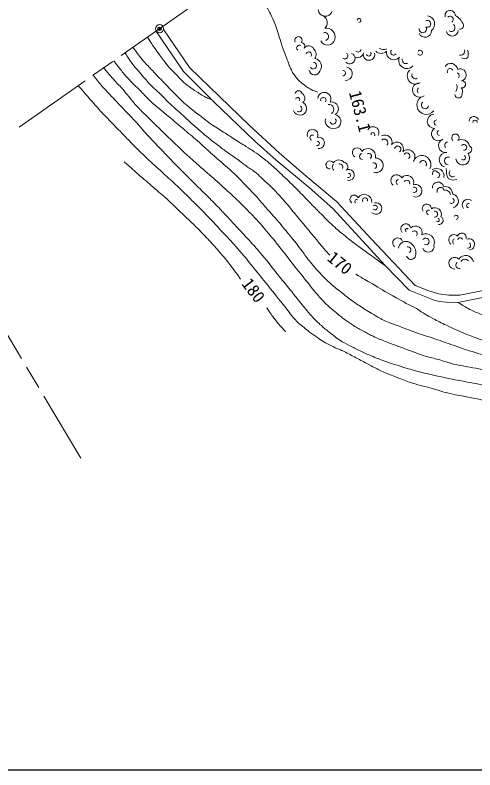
# Model space of a CAD drawing. Units: millimetres, scale not verified. Extents: x 40000 to 680000, y 20000 to 380000.
# Drawn here: x 282642 to 350881, y 205000 to 316889 of the extents above; entities that cross this region are included whole.
import ezdxf
from ezdxf.enums import TextEntityAlignment as Align

# ---------------------------------------------------------------- set-up
doc = ezdxf.new("R2010")
doc.units = ezdxf.units.MM
doc.header["$LTSCALE"] = 1000
doc.header["$PDMODE"] = 32
doc.header["$PDSIZE"] = 500
doc.linetypes.add('CHAIN', pattern=[18.5, 12, -1.5, 3.5, -1.5])
for name, color, linetype, lineweight in [('M-BGD', 7, 'Continuous', 13), ('M-BGD-EXST', 7, 'Continuous', 25), ('M-BMK', 2, 'CHAIN', 13), ('M-BMK-SRVR', 3, 'Continuous', 13)]:
    doc.layers.add(name, color=color, linetype=linetype, lineweight=lineweight)
doc.layers.add('M-BGD-RSTR', color=6, linetype='Continuous')
doc.styles.add('ＭＳ ゴシック', font='')
doc.styles.get('ＭＳ ゴシック').set_extended_font_data('MS Gothic')

msp = doc.modelspace()

# ---------------------------------------------------------------- linework, layer by layer
at = {"layer": 'M-BGD'}
for points in [[(329805, 288207), (326303, 291325), (321392, 295381), (318147, 298243), (312188, 303993), (307641, 308532), (303551, 314547)], [(304701, 314728), (308532, 309142), (317421, 300506), (321819, 296449), (325492, 293289), (330318, 289275)], [(330318, 289275), (335539, 283663), (342009, 276813), (343886, 276059), (345497, 275586), (347033, 275394), (348644, 275350)], [(348345, 274301), (346631, 274345), (345597, 274448), (344843, 274655), (341120, 276118), (337573, 279753), (329805, 288207)], [(373092, 271442), (365581, 272924), (363797, 273301), (359653, 274557), (354679, 275285), (353297, 275260), (348345, 274301)], [(348644, 275350), (353347, 276290), (354126, 276290), (359879, 275537), (364250, 274306), (367138, 273703), (373243, 272598)]]:
    msp.add_lwpolyline(points, dxfattribs=at)
for centre, radius, start, end in [((328672, 317809), 1084, 187.19468, 340.74531), ((327834, 315777), 1137, 311.86667, 59.61051), ((343667, 315556), 1239, 309.1985, 81.64582), ((347206, 316827), 754, 0.67158, 194.77208), ((347192, 316246), 479, 300.04477, 134.90759), ((346690, 314475), 2681, 22.59536, 61.73642), ((333683, 316098), 290, 262.43061, 177.18053), ((343814, 315589), 514, 244.7963, 115.2037), ((328826, 313652), 1299, 344.13623, 100.32334), ((343479, 314588), 971, 203.92558, 0.47536), ((343151, 314816), 541, 171.28602, 34.70321), ((347521, 314678), 892, 193.15343, 356.64475), ((347360, 315034), 571, 237.78492, 55.53367), ((348646, 315351), 541, 266.28186, 16.54734), ((324692, 313152), 548, 322.57035, 211.06999), ((329014, 313514), 1083, 202.73289, 348.41151), ((328566, 313714), 596, 287.3938, 99.50343), ((324807, 312052), 384, 55.25137, 241.53363), ((325096, 312279), 541, 327.72087, 86.78978), ((326216, 311546), 798, 25.58524, 146.09548), ((326225, 311029), 409, 313.88811, 164.81055), ((326236, 311066), 1080, 324.10969, 49.65376), ((331563, 310836), 449, 226.87303, 56.81251), ((332294, 310471), 796, 225.25816, 68.38482), ((333462, 311472), 898, 243.89268, 349.72626), ((333527, 311871), 455, 226.87983, 346.51866), ((335155, 311038), 854, 161.24789, 15.22733), ((335107, 311161), 356, 200.58617, 34.36269), ((336958, 312330), 1128, 224.54886, 315.45114), ((337326, 312831), 1059, 232.53093, 297.30985), ((338837, 311359), 1089, 170.54274, 320.00263), ((338833, 311400), 448, 139.83475, 323.8508), ((342733, 311311), 367, 206.77115, 140.54847), ((348741, 311574), 630, 249.64191, 15.00724), ((348212, 311125), 1685, 341.28455, 20.22315), ((326979, 309307), 1134, 321.40062, 83.28068), ((340772, 310170), 1204, 156.04675, 317.24519), ((340667, 310277), 584, 167.08586, 296.44649), ((349329, 311143), 736, 235.01356, 310.61755), ((326893, 309401), 480, 211.30141, 87.94034), ((331694, 308205), 991, 264.9958, 78.94973), ((347302, 308673), 1047, 9.43004, 145.03883), ((347199, 308546), 423, 25.21194, 208.81339), ((348685, 308008), 906, 284.47273, 112.69327), ((327087, 308833), 812, 187.66637, 343.25808), ((331281, 308297), 402, 266.47438, 89.94579), ((342064, 307879), 1221, 135.10999, 303.13523), ((342055, 307977), 536, 158.62328, 301.40295), ((348116, 307900), 428, 316.02018, 74.28796), ((342679, 305779), 1079, 87.19524, 307.42806), ((347251, 306189), 995, 321.06328, 24.2839), ((348982, 306620), 515, 253.74474, 97.84455), ((324708, 305150), 530, 13.54197, 166.45803), ((342798, 305717), 470, 124.71659, 231.46511), ((348323, 305606), 731, 329.88222, 45.30707), ((324592, 304394), 304, 318.82802, 170.24529), ((324794, 304562), 831, 311.80654, 58.97208), ((328533, 304460), 978, 331.48755, 174.97), ((328386, 304300), 397, 319.76364, 199.2534), ((343676, 303579), 1413, 126.76031, 322.14349), ((348445, 305126), 523, 180.58504, 12.45456), ((324923, 303042), 996, 196.30007, 64.73072), ((324767, 302990), 453, 236.75755, 55.86232), ((329242, 302922), 706, 299.88668, 100.25637), ((329622, 303011), 1009, 299.61833, 103.18129), ((343482, 303553), 542, 130.00112, 348.07137), ((329961, 301105), 1042, 309.47622, 81.1668), ((344855, 301143), 1044, 93.50213, 270.63793), ((329866, 301240), 1207, 167.26118, 308.86192), ((329834, 301181), 453, 203.00887, 50.73093), ((345214, 300951), 406, 85.9, 259.84997), ((350742, 301119), 737, 24.33758, 175.91176), ((350911, 301005), 328, 353.92041, 186.07959), ((326779, 299167), 801, 328.0129, 199.96909), ((335769, 299476), 871, 330.3579, 152.81677), ((345454, 299276), 1012, 125.52238, 311.35223), ((326786, 298711), 402, 72.71424, 247.01315), ((327703, 297944), 836, 265.28712, 107.00613), ((335754, 299184), 290, 312.23985, 192.70901), ((337547, 298071), 1037, 338.34688, 119.97241), ((345643, 299428), 383, 104.86652, 270.32276), ((347989, 298715), 545, 309.2908, 226.03459), ((327454, 297873), 343, 257.9641, 89.35551), ((337430, 297976), 542, 317.97289, 133.90549), ((339290, 297060), 1000, 334.73268, 141.10294), ((346534, 297554), 1047, 113.11846, 278.82246), ((346878, 297595), 483, 99.55814, 226.66827), ((348909, 297246), 1195, 12.04127, 118.7785), ((349236, 297283), 424, 265.94574, 140.15686), ((333403, 296502), 711, 14.77986, 241.16334), ((334993, 295955), 1160, 347.47401, 141.10608), ((339426, 297002), 475, 304.03709, 166.77833), ((340928, 295880), 1052, 321.55488, 134.26679), ((346671, 295435), 1086, 88.78731, 253.83998), ((349839, 296982), 566, 267.26592, 65.03124), ((330683, 294413), 1003, 37.62521, 144.16514), ((334182, 295932), 430, 98.98745, 274.43223), ((335106, 295966), 415, 305.3533, 124.91509), ((336186, 294618), 1087, 250.51481, 93.22498), ((340795, 296011), 445, 300.78982, 153.98206), ((343007, 294729), 1351, 333.2533, 158.38849), ((346937, 295274), 574, 74.21328, 264.91177), ((349084, 295699), 1022, 186.18627, 44.58954), ((349119, 295778), 367, 232.61513, 58.72443), ((329366, 294688), 593, 31.77798, 272.57382), ((330216, 294340), 500, 129.9294, 237.22327), ((330758, 294309), 519, 341.7341, 96.61322), ((331388, 294387), 644, 310.21035, 82.01648), ((335855, 294575), 438, 292.71649, 104.15341), ((343177, 294820), 512, 327.8914, 165.33816), ((332179, 293188), 800, 255.55984, 117.97251), ((332089, 293133), 336, 251.15328, 95.68283), ((339255, 292378), 856, 27.21663, 233.43504), ((345211, 293073), 1086, 346.17222, 127.36436), ((344959, 293432), 384, 25.40961, 217.65997), ((345250, 293190), 410, 277.76517, 82.23483), ((350529, 294032), 3896, 178.15239, 200.77225), ((347567, 293434), 524, 130.46297, 302.30573), ((339663, 292139), 458, 107.09433, 231.92272), ((340789, 292090), 1029, 340.65868, 138.70776), ((340767, 291941), 465, 343.41504, 145.10354), ((345399, 291307), 836, 10.1431, 185.1132), ((347666, 293941), 1507, 238.88545, 290.8418), ((341852, 291000), 396, 258.58858, 112.6101), ((342075, 290848), 927, 250.06199, 98.6106), ((345771, 290815), 521, 11.77486, 203.03055), ((346448, 290328), 1148, 1.61776, 101.36378), ((346464, 290139), 804, 9.4822, 103.13767), ((332953, 289599), 615, 18.20331, 237.2903), ((334474, 289232), 1092, 354.44185, 149.19084), ((334578, 289421), 386, 339.98575, 214.87707), ((347373, 289333), 1051, 285.59512, 77.72545), ((333323, 289279), 276, 63.13808, 235.46247), ((336191, 288222), 862, 227.17109, 105.57492), ((336057, 288365), 346, 221.33081, 135.08937), ((343746, 288205), 671, 356.49445, 215.39634), ((347392, 289371), 392, 232.41711, 56.00494), ((349833, 288767), 823, 50.274, 220.45587), ((349974, 288643), 322, 76.47923, 270.25574), ((344042, 287656), 336, 70.37322, 265.54163), ((344967, 287391), 950, 335.65349, 125.50023), ((344902, 287373), 437, 264.3573, 96.78857), ((345331, 286531), 258, 234.28065, 64.78826), ((345578, 286457), 598, 259.35339, 64.83772), ((348077, 286900), 312, 276.93981, 157.8709), ((340631, 285199), 746, 11.46916, 225.26893), ((342049, 284604), 1012, 343.57471, 132.72719), ((340787, 285004), 245, 35.71238, 238.52981), ((341899, 284493), 420, 314.25352, 143.05093), ((343619, 283211), 1259, 340.25942, 118.4052), ((347771, 283571), 773, 45.9975, 234.11015), ((348936, 283925), 660, 346.62128, 162.19309), ((339428, 283117), 751, 25.36442, 227.98428), ((340635, 282265), 1084, 75.28919, 176.38612), ((340195, 281500), 1949, 9.78518, 68.47562), ((343586, 283334), 501, 250.93496, 145.93494), ((348123, 283267), 539, 124.16488, 218.66787), ((348707, 283492), 384, 22.52086, 164.48621), ((350018, 282909), 823, 272.35063, 115.21256), ((340918, 282086), 461, 298.30514, 103.54387), ((343983, 282590), 844, 195.93969, 13.37381), ((349822, 282731), 412, 260.75794, 53.67725), ((341406, 281367), 698, 196.25452, 330.84293), ((340056, 281680), 2065, 341.56505, 4.18492), ((347881, 280113), 870, 44.87228, 272.53301), ((349493, 280074), 1191, 12.15426, 146.76737), ((348543, 279821), 501, 126.43213, 288.00009), ((349376, 279982), 706, 41.57631, 148.5829)]:
    msp.add_arc(centre, radius, start, end, dxfattribs=at)
for points, knots in [([(317294, 324218), (317478, 323478), (317524, 323277), (317702, 322682), (317840, 322218), (317894, 321949), (318078, 321501), (318267, 321042), (318420, 320806), (318656, 320371), (318968, 319795), (319154, 319478), (319485, 318914), (319717, 318519), (319861, 318306), (320088, 317909), (320343, 317463), (320499, 317219), (320716, 316753), (320984, 316178), (321103, 315842), (321319, 315246), (321544, 314625), (321641, 314266), (321846, 313638), (322023, 313099), (322112, 312793), (322299, 312257), (322513, 311642), (322637, 311299), (322866, 310689), (322994, 310347), (323073, 310158), (323206, 309817), (323310, 309552), (323357, 309399), (323472, 309138), (323601, 308845), (323665, 308675), (323826, 308399), (323979, 308138), (324083, 308002), (324270, 307764), (324444, 307541), (324541, 307415), (324743, 307217), (324982, 306982), (325130, 306864), (325393, 306655), (325590, 306499), (325701, 306411), (325910, 306271), (326173, 306096), (326325, 306004), (326604, 305857), (326976, 305663), (327124, 305616), (327594, 305444)], [0, 0, 0, 0, 1, 1, 1, 2, 2, 2, 3, 3, 3, 4, 4, 4, 5, 5, 5, 6, 6, 6, 7, 7, 7, 8, 8, 8, 9, 9, 9, 10, 10, 10, 11, 11, 11, 12, 12, 12, 13, 13, 13, 14, 14, 14, 15, 15, 15, 16, 16, 16, 17, 17, 17, 18, 18, 18, 19, 19, 19, 19]), ([(302272, 313637), (302858, 312736), (303013, 312493), (303518, 311781), (303961, 311154), (304220, 310810), (304685, 310199), (305019, 309761), (305196, 309508), (305557, 309091), (305899, 308696), (306124, 308506), (306488, 308131), (306863, 307744), (307055, 307509), (307448, 307141), (307825, 306788), (308039, 306591), (308453, 306284), (308881, 305966), (309145, 305823), (309591, 305530), (309891, 305333), (310051, 305211), (310359, 305028), (310915, 304697), (311143, 304621), (311857, 304324)], [0, 0, 0, 0, 1, 1, 1, 2, 2, 2, 3, 3, 3, 4, 4, 4, 5, 5, 5, 6, 6, 6, 7, 7, 7, 8, 8, 8, 9, 9, 9, 9]), ([(298975, 311293), (299401, 310597), (299534, 310398), (299929, 309850), (300499, 309058), (300889, 308668), (301525, 307929), (302085, 307278), (302378, 306893), (302988, 306289), (303389, 305892), (303655, 305714), (304066, 305328), (304707, 304728), (305009, 304334), (305648, 303732), (306183, 303228), (306368, 303064), (307051, 302476)], [0, 0, 0, 0, 1, 1, 1, 2, 2, 2, 3, 3, 3, 4, 4, 4, 5, 5, 5, 6, 6, 6, 6]), ([(300133, 312116), (300847, 311121), (301047, 310822), (301714, 310058), (302212, 309489), (302526, 309201), (303045, 308652), (303713, 307946), (304079, 307543), (304754, 306843), (305471, 306099), (305872, 305680), (306612, 304959), (307304, 304286), (307685, 303900), (308421, 303276), (309018, 302769), (309382, 302521), (310004, 302045), (310755, 301471), (311159, 301125), (311938, 300588), (312664, 300087), (313108, 299863), (313847, 299382), (314499, 298958), (314707, 298818), (315505, 298277)], [0, 0, 0, 0, 1, 1, 1, 2, 2, 2, 3, 3, 3, 4, 4, 4, 5, 5, 5, 6, 6, 6, 7, 7, 7, 8, 8, 8, 9, 9, 9, 9]), ([(297307, 310107), (297703, 309573), (297809, 309432), (298141, 309008), (298546, 308491), (298770, 308198), (299205, 307707), (299644, 307213), (299921, 306965), (300387, 306496), (300896, 305983), (301191, 305706), (301702, 305195), (302173, 304725), (302412, 304437), (302899, 303984), (303472, 303451), (303821, 303184), (304421, 302683), (305061, 302150), (305270, 301983), (306076, 301339)], [0, 0, 0, 0, 1, 1, 1, 2, 2, 2, 3, 3, 3, 4, 4, 4, 5, 5, 5, 6, 6, 6, 7, 7, 7, 7]), ([(295764, 309106), (296042, 308749), (296118, 308655), (296353, 308372), (296688, 307970), (296888, 307755), (297240, 307368), (297751, 306806), (298063, 306515), (298570, 305949), (298955, 305518), (299143, 305253), (299515, 304811), (300032, 304197), (300296, 303830), (300845, 303245), (301317, 302742), (301489, 302576), (302101, 302004)], [0, 0, 0, 0, 1, 1, 1, 2, 2, 2, 3, 3, 3, 4, 4, 4, 5, 5, 5, 6, 6, 6, 6]), ([(294180, 308031), (294858, 307177), (295039, 306939), (295629, 306274), (296063, 305785), (296321, 305525), (296767, 305048), (297308, 304469), (297609, 304143), (298156, 303570), (298818, 302876), (299034, 302659), (299870, 301812)], [0, 0, 0, 0, 1, 1, 1, 2, 2, 2, 3, 3, 3, 4, 4, 4, 4]), ([(292068, 306378), (293049, 305233), (293300, 304937), (294107, 304028), (294737, 303319), (295080, 302913), (295732, 302225), (296069, 301870), (296179, 301754), (296604, 301324)], [0, 0, 0, 0, 1, 1, 1, 2, 2, 2, 3, 3, 3, 3]), ([(307051, 302476), (307862, 301719), (308076, 301522), (308745, 300923), (309653, 300110), (310163, 299654), (311109, 298884), (311859, 298275), (312112, 298078), (313060, 297362)], [0, 0, 0, 0, 1, 1, 1, 2, 2, 2, 3, 3, 3, 3]), ([(296604, 301324), (297515, 300387), (297743, 300152), (298472, 299401), (299110, 298742), (299309, 298537), (300106, 297714)], [0, 0, 0, 0, 1, 1, 1, 2, 2, 2, 2]), ([(302101, 302004), (302975, 301126), (303198, 300903), (303908, 300204), (304617, 299507), (304844, 299288), (305733, 298431)], [0, 0, 0, 0, 1, 1, 1, 2, 2, 2, 2]), ([(306076, 301339), (306914, 300617), (307125, 300435), (307800, 299858), (308658, 299123), (309152, 298727), (310001, 297982), (310763, 297313), (311164, 296911), (311922, 296238), (312602, 295635), (313001, 295319), (313681, 294716), (314322, 294146), (314687, 293832), (315306, 293238), (315904, 292665), (316095, 292466), (316799, 291731)], [0, 0, 0, 0, 1, 1, 1, 2, 2, 2, 3, 3, 3, 4, 4, 4, 5, 5, 5, 6, 6, 6, 6]), ([(300106, 297714), (301231, 296604), (301525, 296313), (302457, 295438), (303374, 294576), (303908, 294115), (304836, 293266), (305725, 292453), (306002, 292199), (307109, 291183)], [0, 0, 0, 0, 1, 1, 1, 2, 2, 2, 3, 3, 3, 3]), ([(302622, 298735), (303884, 297410), (304206, 297074), (305228, 296016), (306599, 294599), (307038, 294157), (308760, 292411)], [0, 0, 0, 0, 1, 1, 1, 2, 2, 2, 2]), ([(305733, 298431), (307551, 296719), (308020, 296265), (309528, 294923), (310552, 294012), (311149, 293528), (312173, 292618), (312794, 292066), (312990, 291891), (313755, 291199)], [0, 0, 0, 0, 1, 1, 1, 2, 2, 2, 3, 3, 3, 3]), ([(315505, 298277), (316186, 297865), (316361, 297760), (316905, 297421), (317392, 297119), (317671, 296959), (318146, 296638), (318619, 296319), (318877, 296131), (319328, 295781), (319883, 295352), (320191, 295107), (320717, 294643), (321410, 294033), (321778, 293669), (322446, 293033), (323262, 292256), (323720, 291822), (324515, 291023), (325289, 290245), (325535, 289985), (326465, 288999)], [0, 0, 0, 0, 1, 1, 1, 2, 2, 2, 3, 3, 3, 4, 4, 4, 5, 5, 5, 6, 6, 6, 7, 7, 7, 7]), ([(313060, 297362), (313742, 296834), (313923, 296689), (314496, 296284), (314924, 295982), (315178, 295834), (315605, 295530), (316218, 295092), (316528, 294801), (317141, 294363), (317645, 294003), (317973, 293864), (318456, 293476), (318851, 293159), (319018, 292921), (319387, 292575), (319951, 292047), (320301, 291788), (320850, 291245), (321376, 290725), (321643, 290407), (322136, 289856), (322504, 289444), (322622, 289310), (323067, 288792)], [0, 0, 0, 0, 1, 1, 1, 2, 2, 2, 3, 3, 3, 4, 4, 4, 5, 5, 5, 6, 6, 6, 7, 7, 7, 8, 8, 8, 8]), ([(298826, 295121), (299990, 294103), (300284, 293845), (301225, 293035), (302091, 292288), (302587, 291882), (303450, 291131), (304243, 290440), (304689, 290056), (305464, 289345), (306267, 288608), (306701, 288178), (307489, 287424), (308376, 286574), (308880, 286105), (309749, 285237), (310431, 284556), (310805, 284166), (311464, 283463), (312096, 282789), (312444, 282404), (313050, 281706), (314328, 280233), (314699, 279675), (316114, 277762)], [0, 0, 0, 0, 1, 1, 1, 2, 2, 2, 3, 3, 3, 4, 4, 4, 5, 5, 5, 6, 6, 6, 7, 7, 7, 8, 8, 8, 8]), ([(308760, 292411), (309780, 291432), (310043, 291181), (310852, 290379), (311562, 289675), (311958, 289279), (312655, 288562), (313232, 287967), (313550, 287629), (314117, 287025), (314629, 286480), (314909, 286169), (315418, 285621), (316201, 284777), (316448, 284514), (317427, 283464)], [0, 0, 0, 0, 1, 1, 1, 2, 2, 2, 3, 3, 3, 4, 4, 4, 5, 5, 5, 5]), ([(307109, 291183), (307954, 290359), (308169, 290147), (308842, 289478), (309832, 288494), (310389, 287945), (311354, 286936), (312179, 286075), (312441, 285792), (313438, 284705)], [0, 0, 0, 0, 1, 1, 1, 2, 2, 2, 3, 3, 3, 3]), ([(313755, 291199), (314435, 290590), (314614, 290429), (315152, 289921), (315697, 289405), (315994, 289106), (316526, 288577), (317021, 288084), (317298, 287808), (317782, 287306), (318286, 286782), (318571, 286491), (319053, 285946), (319430, 285520), (319617, 285259), (319984, 284823), (320445, 284275), (320597, 284104), (321181, 283434)], [0, 0, 0, 0, 1, 1, 1, 2, 2, 2, 3, 3, 3, 4, 4, 4, 5, 5, 5, 6, 6, 6, 6]), ([(316799, 291731), (317653, 290849), (317884, 290618), (318550, 289877), (319032, 289341), (319285, 289027), (319762, 288488), (320209, 287983), (320470, 287709), (320915, 287202), (321485, 286553), (321662, 286338), (322348, 285518)], [0, 0, 0, 0, 1, 1, 1, 2, 2, 2, 3, 3, 3, 4, 4, 4, 4]), ([(323067, 288792), (324361, 287215), (324690, 286816), (325738, 285555), (327132, 283879), (327578, 283355), (329331, 281285)], [0, 0, 0, 0, 1, 1, 1, 2, 2, 2, 2]), ([(326465, 288999), (327258, 288202), (327459, 288000), (328100, 287364), (328774, 286694), (329132, 286298), (329833, 285655), (330526, 285020), (330937, 284690), (331667, 284098), (332313, 283574), (332684, 283291), (333350, 282792), (334047, 282269), (334451, 281995), (335159, 281485), (336100, 280807), (336396, 280596), (337573, 279753)], [0, 0, 0, 0, 1, 1, 1, 2, 2, 2, 3, 3, 3, 4, 4, 4, 5, 5, 5, 6, 6, 6, 6]), ([(322348, 285518), (323674, 283908), (324041, 283489), (325060, 282139), (325538, 281506), (325774, 281128), (326266, 280506), (326870, 279742), (327100, 279498), (327899, 278622)], [0, 0, 0, 0, 1, 1, 1, 2, 2, 2, 3, 3, 3, 3]), ([(313438, 284705), (314551, 283545), (314853, 283227), (315717, 282241), (316631, 281198), (317099, 280576), (317978, 279503), (318827, 278467), (319299, 277884), (320138, 276840), (321206, 275512), (321539, 275088), (322851, 273424)], [0, 0, 0, 0, 1, 1, 1, 2, 2, 2, 3, 3, 3, 4, 4, 4, 4]), ([(317427, 283464), (318494, 282277), (318779, 281956), (319611, 280960), (320533, 279855), (320990, 279189), (321897, 278071), (322515, 277308), (322886, 276900), (323504, 276137), (324032, 275485), (324311, 275107), (324836, 274454), (325456, 273682), (325659, 273440), (326443, 272494)], [0, 0, 0, 0, 1, 1, 1, 2, 2, 2, 3, 3, 3, 4, 4, 4, 5, 5, 5, 5]), ([(321181, 283434), (322272, 282033), (322547, 281679), (323429, 280558), (324241, 279526), (324696, 278948), (325514, 277920), (326188, 277074), (326546, 276584), (327247, 275760), (327841, 275062), (328167, 274660), (328830, 274027), (329409, 273474), (329632, 273291), (330387, 272695)], [0, 0, 0, 0, 1, 1, 1, 2, 2, 2, 3, 3, 3, 4, 4, 4, 5, 5, 5, 5]), ([(327899, 278622), (328533, 277949), (328719, 277757), (329282, 277242), (329910, 276668), (330302, 276394), (330965, 275860), (331520, 275414), (331824, 275153), (332397, 274730), (332981, 274298), (333322, 274074), (333929, 273675), (334699, 273170), (334965, 273018), (335939, 272444)], [0, 0, 0, 0, 1, 1, 1, 2, 2, 2, 3, 3, 3, 4, 4, 4, 5, 5, 5, 5]), ([(333201, 278473), (334400, 277777), (334702, 277602), (335663, 277041), (336851, 276347), (337504, 275935), (338702, 275258), (340051, 274495), (340500, 274262), (342194, 273374)], [0, 0, 0, 0, 1, 1, 1, 2, 2, 2, 3, 3, 3, 3]), ([(348345, 274301), (349179, 273788), (349418, 273637), (350137, 273271), (350790, 272938), (351181, 272804), (351845, 272492), (352457, 272204), (352780, 272001), (353403, 271738), (354086, 271450), (354484, 271324), (355186, 271085), (355859, 270856), (356239, 270739), (356919, 270532), (357671, 270304), (357917, 270238), (358854, 269980)], [0, 0, 0, 0, 1, 1, 1, 2, 2, 2, 3, 3, 3, 4, 4, 4, 5, 5, 5, 6, 6, 6, 6]), ([(320018, 273490), (320549, 272657), (320712, 272411), (321215, 271761), (321785, 271024), (322022, 270785), (322796, 269973)], [0, 0, 0, 0, 1, 1, 1, 2, 2, 2, 2]), ([(322851, 273424), (323246, 272894), (323358, 272746), (323706, 272331), (324092, 271871), (324301, 271602), (324740, 271193), (325032, 270922), (325229, 270809), (325538, 270558), (325853, 270302), (326011, 270136), (326336, 269893), (326783, 269560), (327056, 269406), (327518, 269095), (327887, 268846), (328080, 268685), (328464, 268460), (329099, 268087), (329468, 267901), (330134, 267588), (330732, 267306), (331090, 267197), (331685, 266908), (332392, 266565), (332765, 266331), (333458, 265962), (334243, 265545), (334489, 265416), (335468, 264898)], [0, 0, 0, 0, 1, 1, 1, 2, 2, 2, 3, 3, 3, 4, 4, 4, 5, 5, 5, 6, 6, 6, 7, 7, 7, 8, 8, 8, 9, 9, 9, 10, 10, 10, 10]), ([(342194, 273374), (343340, 272651), (343657, 272441), (344636, 271914), (345408, 271498), (345852, 271284), (346645, 270909), (347658, 270431), (348223, 270157), (349258, 269729), (350121, 269371), (350610, 269180), (351493, 268874), (352338, 268583), (352820, 268445), (353679, 268196), (354723, 267893), (355310, 267724), (356367, 267468), (357410, 267215), (357761, 267145), (359055, 266890)], [0, 0, 0, 0, 1, 1, 1, 2, 2, 2, 3, 3, 3, 4, 4, 4, 5, 5, 5, 6, 6, 6, 7, 7, 7, 7]), ([(326443, 272494), (327058, 271839), (327229, 271652), (327769, 271149), (328240, 270711), (328515, 270478), (329011, 270070), (329376, 269770), (329592, 269615), (329971, 269331), (330309, 269079), (330488, 268923), (330843, 268696), (331366, 268363), (331685, 268220), (332232, 267928), (332849, 267598), (333197, 267417), (333828, 267115), (334471, 266807), (334840, 266651), (335498, 266376), (336282, 266048), (336723, 265867), (337522, 265578), (338283, 265304), (338540, 265222), (339487, 264928)], [0, 0, 0, 0, 1, 1, 1, 2, 2, 2, 3, 3, 3, 4, 4, 4, 5, 5, 5, 6, 6, 6, 7, 7, 7, 8, 8, 8, 9, 9, 9, 9]), ([(330387, 272695), (330987, 272198), (331154, 272057), (331670, 271681), (332127, 271348), (332387, 271165), (332867, 270868), (333426, 270523), (333753, 270354), (334330, 270041), (334897, 269733), (335210, 269548), (335793, 269272), (336490, 268943), (336895, 268789), (337611, 268504), (338322, 268221), (338726, 268078), (339443, 267809), (340330, 267476), (340611, 267374), (341719, 266967)], [0, 0, 0, 0, 1, 1, 1, 2, 2, 2, 3, 3, 3, 4, 4, 4, 5, 5, 5, 6, 6, 6, 7, 7, 7, 7]), ([(335939, 272444), (336778, 271948), (337033, 271792), (337778, 271462), (338448, 271165), (338850, 271065), (339536, 270809), (340744, 270359), (341408, 270074), (342626, 269653), (343553, 269333), (344084, 269189), (345012, 268874), (346047, 268524), (346616, 268298), (347650, 267945), (348921, 267511), (349633, 267266), (350916, 266865), (352136, 266483), (352536, 266369), (354056, 265935)], [0, 0, 0, 0, 1, 1, 1, 2, 2, 2, 3, 3, 3, 4, 4, 4, 5, 5, 5, 6, 6, 6, 7, 7, 7, 7]), ([(341719, 266967), (342564, 266653), (342800, 266567), (343506, 266350), (344277, 266112), (344725, 266036), (345501, 265818), (346369, 265573), (346841, 265384), (347717, 265167), (348813, 264897), (349447, 264838), (350554, 264621), (351865, 264364), (352597, 264206), (353909, 263956), (356073, 263543), (356772, 263434), (359465, 262981)], [0, 0, 0, 0, 1, 1, 1, 2, 2, 2, 3, 3, 3, 4, 4, 4, 5, 5, 5, 6, 6, 6, 6]), ([(335468, 264898), (336262, 264485), (336481, 264370), (337148, 264068), (337763, 263790), (338117, 263656), (338743, 263403), (339472, 263109), (339881, 262944), (340620, 262679), (342113, 262144), (342656, 262036), (344521, 261556)], [0, 0, 0, 0, 1, 1, 1, 2, 2, 2, 3, 3, 3, 4, 4, 4, 4]), ([(339487, 264928), (340805, 264506), (341173, 264401), (342265, 264104), (343904, 263658), (344845, 263500), (346506, 263143), (348697, 262672), (349411, 262546), (352136, 262035)], [0, 0, 0, 0, 1, 1, 1, 2, 2, 2, 3, 3, 3, 3]), ([(344521, 261556), (345959, 261104), (346370, 260966), (347581, 260692), (348595, 260462), (349178, 260407), (350197, 260204), (352048, 259836), (353071, 259564), (354925, 259214), (358390, 258560), (359587, 258471), (363865, 257973)], [0, 0, 0, 0, 1, 1, 1, 2, 2, 2, 3, 3, 3, 4, 4, 4, 4])]:
    msp.add_open_spline(points, degree=3, knots=knots, dxfattribs=at)
msp.add_open_spline([(299870, 301812), (301246, 300273), (301246, 300273), (302622, 298735)], degree=3, dxfattribs=at)
at = {"layer": 'M-BGD-EXST'}
msp.add_line((40000, 205000), (579000, 205000), dxfattribs=at)
at = {"layer": 'M-BGD-RSTR'}
msp.add_point((304089, 314874), dxfattribs=at)
at = {"layer": 'M-BMK'}
for p, q in [((283233, 300273), (342901, 342046)), ((249060, 323989), (292381, 251215))]:
    msp.add_line(p, q, dxfattribs=at)
at = {"layer": 'M-BMK-SRVR'}
msp.add_circle((304089, 314874), 600, dxfattribs=at)
msp.add_point((304089, 314874), dxfattribs=at)

# ---------------------------------------------------------------- texts
at = {"layer": 'M-BGD', "style": 'ＭＳ ゴシック'}
for s, rotation, p in [('163.1', 284.753, (332430, 302264)), ('170', 320.826, (329922, 279017)), ('180', 306.87, (316854, 275216))]:
    msp.add_text(s, height=1833, rotation=rotation, dxfattribs=at).set_placement(p, align=Align.BOTTOM_CENTER)

doc.saveas('drawing.dxf')
